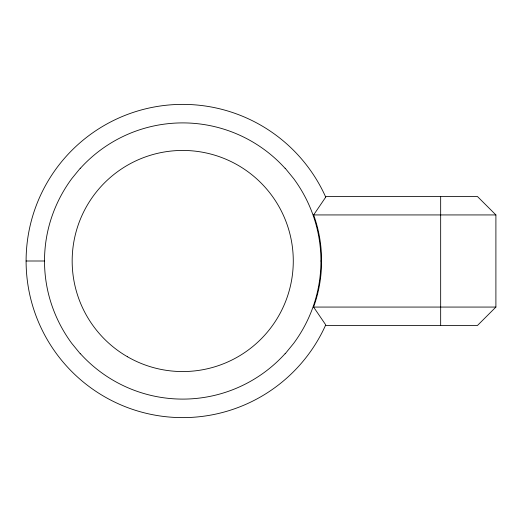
<?xml version="1.0" encoding="UTF-8"?>
<svg xmlns="http://www.w3.org/2000/svg" width="522" height="522" viewBox="0 0 522 522"><rect width="100%" height="100%" fill="white"/><g stroke="black" fill="none" stroke-linecap="round" stroke-linejoin="round"><path stroke-width="0.78" d="M440.666 325.493L440.666 196.507M80.303 353.818L71.729 343.319A140.464 140.464 0 0 1 50.484 301.116C42.53 275.159 42.523 246.841 50.477 220.884A140.496 140.496 0 0 1 71.742 178.681L80.31 168.182M285.142 168.182L293.716 178.681A140.464 140.464 0 0 1 314.962 220.884C322.916 246.841 322.922 275.159 314.968 301.116A140.496 140.496 0 0 1 293.703 343.319L285.136 353.818M325.728 197.127L313.637 214.933A135.25 135.25 0 0 1 321.585 261A134.937 134.937 0 0 1 313.585 307.047L325.728 324.873A156.62 156.62 0 0 1 86.247 384.381A156.62 156.62 0 0 1 86.247 137.619A156.62 156.62 0 0 1 325.728 197.127L325.519 196.663M325.447 196.507L477.447 196.507L495.9 214.933L495.9 307.067L477.447 325.493L325.447 325.493M313.637 214.933L495.9 214.933M26.1 261L44.527 261M320.919 261L321.532 261M313.644 307.067L495.9 307.067M80.408 168.273A138.03 138.03 0 0 1 285.032 168.28M285.038 353.727A138.03 138.03 0 0 1 80.414 353.72M127.446 356.748A110.56 110.56 0 0 0 293.279 261A110.56 110.56 0 0 0 127.446 165.252A110.56 110.56 0 0 0 127.446 356.748"/></g></svg>
